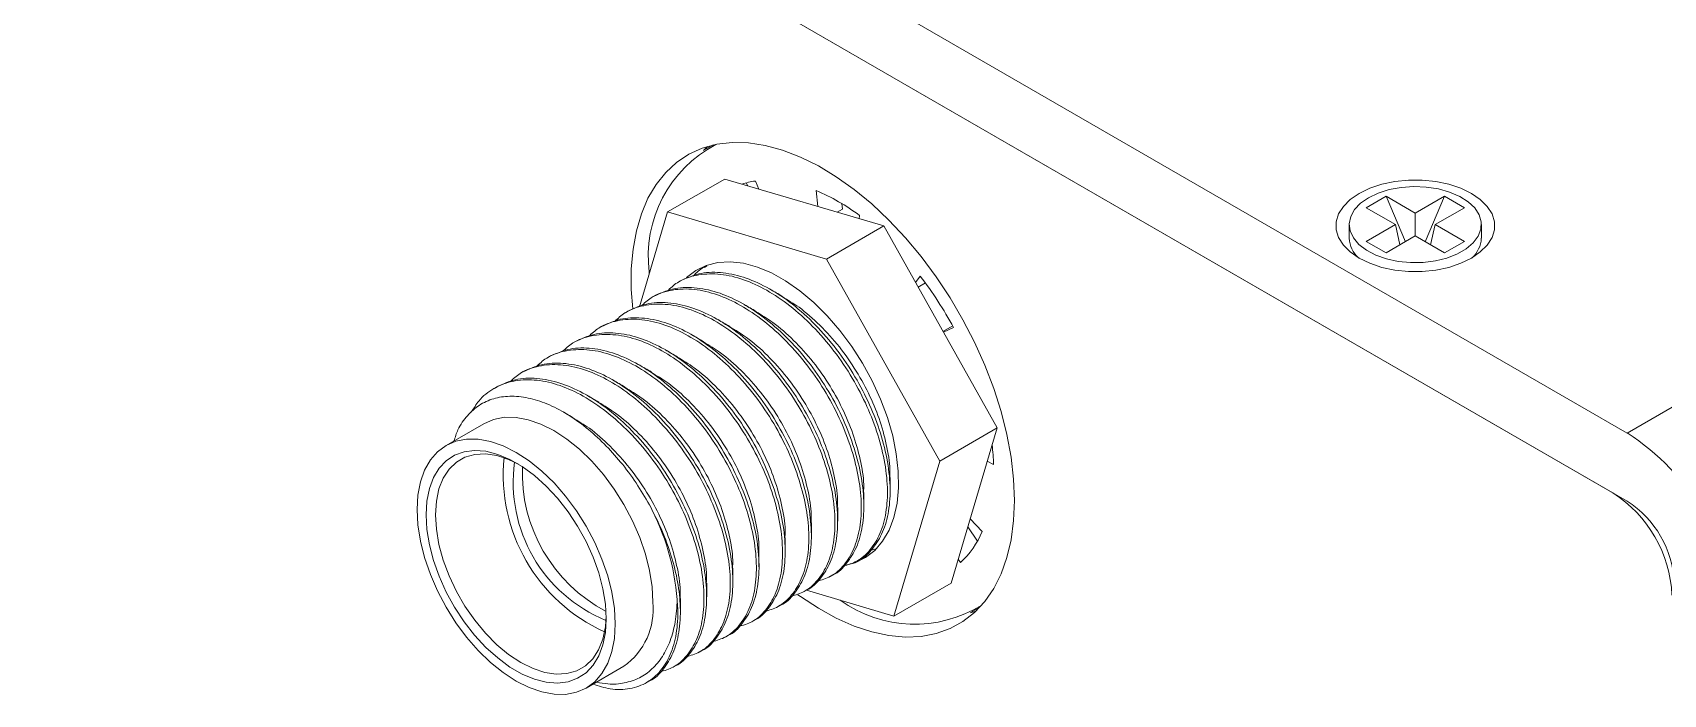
# Model space of a CAD drawing. Header units: inches. Extents: x 0.1 to 10.9, y 0 to 8.5.
# Drawn here: x 7.817 to 9.039, y 6.35 to 6.846 of the extents above; entities that cross this region are included whole.
import ezdxf

# ---------------------------------------------------------------- set-up
doc = ezdxf.new("R2010")
doc.units = ezdxf.units.IN
doc.header["$MEASUREMENT"] = 0

msp = doc.modelspace()

# ---------------------------------------------------------------- linework, layer by layer
at = {"color": 7, "linetype": 'Continuous', "lineweight": 0}
for p, q in [((9.0115, 6.5462), (7.8059, 7.2422)), ((7.8059, 7.1912), (9.0115, 6.4952)), ((7.8165, 7.1851), (9.0009, 6.5013)), ((9.0115, 6.5462), (9.8954, 7.0565)), ((8.3223, 6.761), (8.3193, 6.7579)), ((8.3265, 6.7621), (8.32, 6.7584)), ((8.2923, 6.7119), (8.3352, 6.7366)), ((8.4544, 6.7014), (8.3352, 6.7366)), ((8.3582, 6.7351), (8.3607, 6.7291)), ((8.3526, 6.7315), (8.3512, 6.7337)), ((8.4051, 6.7159), (8.4038, 6.728)), ((8.816, 6.7151), (8.8309, 6.7237)), ((8.8309, 6.7237), (8.8528, 6.711)), ((8.8309, 6.7237), (8.8454, 6.6896)), ((8.8528, 6.711), (8.8747, 6.7237)), ((8.8747, 6.7237), (8.8601, 6.6896)), ((8.8747, 6.7237), (8.8896, 6.7151)), ((8.2923, 6.7119), (8.2713, 6.6408)), ((8.4116, 6.6766), (8.2923, 6.7119)), ((8.4195, 6.7117), (8.4235, 6.714)), ((8.4235, 6.714), (8.423, 6.7182)), ((8.8379, 6.7024), (8.816, 6.7151)), ((8.8528, 6.711), (8.8528, 6.6939)), ((8.8896, 6.7151), (8.8676, 6.7024)), ((8.4116, 6.6766), (8.4544, 6.7014)), ((8.4363, 6.7092), (8.436, 6.7068)), ((8.5393, 6.55), (8.4544, 6.7014)), ((8.8033, 6.7024), (8.8033, 6.6922)), ((8.816, 6.6898), (8.8379, 6.7024)), ((8.8412, 6.6872), (8.8379, 6.7024)), ((8.8643, 6.6872), (8.8676, 6.7024)), ((8.8676, 6.7024), (8.8896, 6.6898)), ((8.9023, 6.6922), (8.9023, 6.7024)), ((8.8309, 6.6812), (8.816, 6.6898)), ((8.8528, 6.6939), (8.8309, 6.6812)), ((8.8747, 6.6812), (8.8528, 6.6939)), ((8.8896, 6.6898), (8.8747, 6.6812)), ((8.4964, 6.5252), (8.4116, 6.6766)), ((8.2786, 6.6656), (8.2786, 6.6668)), ((8.3217, 6.6716), (8.3197, 6.6704)), ((8.4782, 6.6591), (8.4818, 6.6638)), ((8.2824, 6.6489), (8.2804, 6.6477)), ((8.302, 6.6602), (8.3, 6.6591)), ((8.4801, 6.6556), (8.4856, 6.6588)), ((8.2627, 6.6375), (8.2608, 6.6364)), ((8.2431, 6.6262), (8.2411, 6.6251)), ((8.4988, 6.6223), (8.5061, 6.6265)), ((8.5068, 6.6252), (8.4991, 6.6217)), ((8.2234, 6.6149), (8.2215, 6.6137)), ((8.2038, 6.6035), (8.2018, 6.6024)), ((8.1842, 6.5922), (8.1822, 6.591)), ((8.1645, 6.5808), (8.1626, 6.5797)), ((8.1547, 6.5532), (8.1264, 6.5369)), ((8.4964, 6.5252), (8.5393, 6.55)), ((8.5049, 6.4337), (8.5393, 6.55)), ((8.462, 6.409), (8.4964, 6.5252)), ((8.5366, 6.5225), (8.5319, 6.5251)), ((8.5191, 6.4818), (8.5282, 6.4723)), ((8.5247, 6.4652), (8.5174, 6.476)), ((8.4484, 6.4595), (8.4437, 6.4578)), ((8.4339, 6.45), (8.4358, 6.4511)), ((8.512, 6.4491), (8.5102, 6.4517)), ((8.4142, 6.4386), (8.4162, 6.4398)), ((8.462, 6.409), (8.5049, 6.4337)), ((8.3749, 6.416), (8.3769, 6.4171)), ((8.3946, 6.4273), (8.3965, 6.4284)), ((8.3964, 6.4283), (8.462, 6.409)), ((8.3553, 6.4046), (8.3573, 6.4057)), ((8.52, 6.412), (8.5265, 6.4157)), ((8.3357, 6.3933), (8.3376, 6.3944)), ((8.316, 6.3819), (8.318, 6.3831)), ((8.2314, 6.355), (8.2597, 6.3714)), ((8.2964, 6.3706), (8.2983, 6.3717)), ((8.2767, 6.3593), (8.2787, 6.3604))]:
    msp.add_line(p, q, dxfattribs=at)
at = {"color": 7, "linetype": 'Continuous', "lineweight": 0, "flags": 128}
for points in [[(8.5524, 6.4957), (8.5517, 6.5116), (8.5498, 6.5281), (8.5467, 6.545), (8.5424, 6.5623), (8.5369, 6.5796), (8.5302, 6.597), (8.5225, 6.6142), (8.5138, 6.6311), (8.5042, 6.6475), (8.4937, 6.6633), (8.4825, 6.6784), (8.4706, 6.6926), (8.4582, 6.7058), (8.4454, 6.7179), (8.4322, 6.7287), (8.4188, 6.7383), (8.4054, 6.7464), (8.3919, 6.7531), (8.3786, 6.7582), (8.3656, 6.7617), (8.353, 6.7637), (8.3408, 6.764), (8.3293, 6.7627), (8.3184, 6.7597), (8.3084, 6.7552), (8.2992, 6.7491), (8.291, 6.7416), (8.2838, 6.7326), (8.2777, 6.7222), (8.2728, 6.7106), (8.269, 6.6978), (8.2665, 6.684), (8.2652, 6.6692), (8.2652, 6.6537), (8.2663, 6.6394)], [(8.8107, 6.7258), (8.804, 6.7213), (8.7989, 6.7161), (8.7953, 6.7104), (8.7935, 6.7045), (8.7935, 6.6986), (8.7953, 6.6927), (8.7989, 6.687), (8.804, 6.6819), (8.8107, 6.6773), (8.8187, 6.6734), (8.8276, 6.6704), (8.8374, 6.6684), (8.8476, 6.6673), (8.858, 6.6673), (8.8682, 6.6684), (8.8779, 6.6704), (8.8869, 6.6734), (8.8949, 6.6773), (8.9015, 6.6819), (8.9067, 6.687), (8.9103, 6.6927), (8.9121, 6.6986), (8.9121, 6.7045), (8.9103, 6.7104), (8.9067, 6.7161), (8.9015, 6.7213), (8.8949, 6.7258), (8.8869, 6.7297), (8.8779, 6.7327), (8.8682, 6.7347), (8.858, 6.7358), (8.8476, 6.7358), (8.8374, 6.7347), (8.8276, 6.7327), (8.8187, 6.7297), (8.8107, 6.7258)], [(8.8178, 6.7226), (8.8118, 6.7184), (8.8073, 6.7137), (8.8044, 6.7085), (8.8033, 6.7031), (8.804, 6.6977), (8.8064, 6.6924), (8.8105, 6.6876), (8.8162, 6.6832), (8.8231, 6.6795), (8.8312, 6.6767), (8.84, 6.6748), (8.8493, 6.6739), (8.8587, 6.6741), (8.8679, 6.6752), (8.8765, 6.6773), (8.8843, 6.6804), (8.891, 6.6842), (8.8962, 6.6887), (8.8999, 6.6937), (8.9019, 6.699), (8.9022, 6.7045), (8.9006, 6.7098), (8.8973, 6.7149), (8.8924, 6.7195), (8.8861, 6.7236), (8.8785, 6.7268), (8.8701, 6.7292), (8.861, 6.7306), (8.8516, 6.731), (8.8423, 6.7303), (8.8333, 6.7287), (8.825, 6.7261), (8.8178, 6.7226)], [(8.4261, 6.4472), (8.4329, 6.449), (8.4408, 6.4528), (8.4477, 6.4582), (8.4536, 6.4651), (8.4584, 6.4733), (8.462, 6.4828), (8.4644, 6.4935), (8.4655, 6.5051), (8.4653, 6.5175), (8.4638, 6.5306), (8.4611, 6.5441), (8.4571, 6.5578), (8.452, 6.5716), (8.4457, 6.5852), (8.4385, 6.5985), (8.4304, 6.6111), (8.4215, 6.6231), (8.412, 6.6341), (8.4019, 6.6441), (8.3915, 6.6528), (8.3809, 6.6602), (8.3702, 6.6662), (8.3597, 6.6706), (8.3494, 6.6734), (8.3394, 6.6745), (8.3301, 6.674), (8.3214, 6.6718), (8.3135, 6.668), (8.3067, 6.6627)], [(8.2814, 6.4194), (8.2808, 6.431), (8.2789, 6.4431), (8.2758, 6.4555), (8.2715, 6.468), (8.2661, 6.4805), (8.2597, 6.4926), (8.2524, 6.5042), (8.2443, 6.5151), (8.2356, 6.5251), (8.2264, 6.534), (8.2169, 6.5417), (8.2072, 6.548), (8.1975, 6.5529), (8.188, 6.5562), (8.1788, 6.5579), (8.1701, 6.558), (8.162, 6.5564), (8.1547, 6.5532)], [(8.2532, 6.4031), (8.2525, 6.4147), (8.2506, 6.4268), (8.2475, 6.4392), (8.2432, 6.4517), (8.2378, 6.4642), (8.2314, 6.4763), (8.2241, 6.4879), (8.216, 6.4988), (8.2073, 6.5088), (8.1981, 6.5177), (8.1886, 6.5254), (8.1789, 6.5317), (8.1692, 6.5366), (8.1597, 6.5399), (8.1505, 6.5416), (8.1418, 6.5416), (8.1337, 6.5401), (8.1264, 6.5369), (8.12, 6.5322), (8.1146, 6.526), (8.1103, 6.5184), (8.1072, 6.5096), (8.1053, 6.4997), (8.1047, 6.4888), (8.1053, 6.4773), (8.1072, 6.4652), (8.1103, 6.4528), (8.1146, 6.4402), (8.12, 6.4278), (8.1264, 6.4157), (8.1337, 6.404), (8.1418, 6.3931), (8.1505, 6.3832), (8.1597, 6.3742), (8.1692, 6.3666), (8.1789, 6.3602), (8.1886, 6.3554), (8.1981, 6.3521), (8.2073, 6.3504), (8.216, 6.3503), (8.2241, 6.3519), (8.2314, 6.355), (8.2378, 6.3598), (8.2432, 6.366), (8.2475, 6.3736), (8.2506, 6.3824), (8.2525, 6.3923), (8.2532, 6.4031)], [(8.2464, 6.407), (8.2458, 6.3967), (8.2439, 6.3874), (8.2409, 6.3791), (8.2366, 6.3721), (8.2313, 6.3665), (8.225, 6.3624), (8.2179, 6.3598), (8.21, 6.3588), (8.2015, 6.3594), (8.1927, 6.3617), (8.1835, 6.3655), (8.1743, 6.3708), (8.1652, 6.3776), (8.1563, 6.3855), (8.1478, 6.3947), (8.14, 6.4047), (8.1328, 6.4156), (8.1265, 6.427), (8.1212, 6.4388), (8.117, 6.4507), (8.1139, 6.4625), (8.112, 6.474), (8.1114, 6.485), (8.112, 6.4952), (8.1139, 6.5045), (8.117, 6.5128), (8.1212, 6.5198), (8.1265, 6.5254), (8.1328, 6.5296), (8.14, 6.5322), (8.1478, 6.5331), (8.1563, 6.5325), (8.1652, 6.5302), (8.1743, 6.5264), (8.1835, 6.5211), (8.1927, 6.5144), (8.2015, 6.5064), (8.21, 6.4973), (8.2179, 6.4872), (8.225, 6.4764), (8.2313, 6.4649), (8.2366, 6.4532), (8.2409, 6.4413), (8.2439, 6.4295), (8.2458, 6.418), (8.2464, 6.407)], [(8.1807, 6.5229), (8.1733, 6.5264), (8.1644, 6.5293), (8.1559, 6.5306), (8.1479, 6.5301), (8.1405, 6.528), (8.1341, 6.5243), (8.1286, 6.519), (8.1242, 6.5123), (8.121, 6.5043), (8.1191, 6.4951), (8.1185, 6.485), (8.1191, 6.4741), (8.121, 6.4626), (8.1242, 6.4509), (8.1286, 6.4391), (8.1341, 6.4275), (8.1405, 6.4164), (8.1479, 6.4058), (8.1559, 6.3961), (8.1644, 6.3875), (8.1733, 6.3801), (8.1824, 6.3741), (8.1916, 6.3696), (8.2005, 6.3667), (8.209, 6.3654), (8.217, 6.3659), (8.2244, 6.368), (8.2308, 6.3717), (8.2363, 6.377), (8.2407, 6.3837), (8.2438, 6.3917), (8.2458, 6.4009), (8.2464, 6.4091)], [(8.3899, 6.425), (8.3919, 6.4236), (8.4054, 6.4148), (8.4188, 6.4074), (8.4322, 6.4015), (8.4454, 6.3971), (8.4582, 6.3944), (8.4706, 6.3932), (8.4825, 6.3937), (8.4937, 6.3959), (8.5042, 6.3996), (8.5138, 6.4049), (8.5225, 6.4117), (8.5302, 6.42), (8.5369, 6.4297), (8.5424, 6.4407), (8.5467, 6.4529), (8.5498, 6.4662), (8.5517, 6.4806), (8.5524, 6.4957)], [(8.5192, 6.4115), (8.522, 6.4122), (8.5234, 6.4126)]]:
    msp.add_lwpolyline(points, dxfattribs=at)
at = {"color": 7, "linetype": 'Continuous', "lineweight": 0}
for centre, radius, start, end in [((8.3724, 6.6787), 0.0945, 117.5636, 187.2552), ((8.3666, 6.6758), 0.0599, 98.0825, 108.0117), ((8.343, 6.5852), 0.1552, 53.0512, 66.9541), ((8.8238, 6.693), 0.0205, 182.2382, 228.8029), ((8.8813, 6.6932), 0.021, 311.7902, 357.1687), ((8.2578, 6.4916), 0.2825, 28.2342, 37.5495), ((8.9184, 6.4006), 0.1729, 2.6055, 57.3945), ((8.2981, 6.5148), 0.1289, 174.2375, 245.7571), ((8.359, 6.517), 0.1778, 1.7715, 6.5559), ((8.2884, 6.5092), 0.1117, 172.1677, 247.827), ((8.3009, 6.5164), 0.1174, 177.6915, 242.3031), ((8.1203, 6.4074), 0.1798, 4.4399, 28.2143), ((8.9496, 6.4206), 0.0956, 2.4763, 57.5237), ((8.9701, 6.4305), 0.0768, 2.6055, 57.3945), ((8.4666, 6.4983), 0.0669, 312.6917, 337.1069), ((8.2286, 6.4144), 0.0531, 305.8416, 5.4706), ((8.4775, 6.4986), 0.0957, 234.3779, 301.8075)]:
    msp.add_arc(centre, radius, start, end, dxfattribs=at)
for points, knots in [([(8.2921, 6.6525), (8.2945, 6.6548), (8.3007, 6.6605), (8.3136, 6.665), (8.3297, 6.6661), (8.347, 6.6626), (8.3645, 6.655), (8.3821, 6.6436), (8.3993, 6.6287), (8.4155, 6.6105), (8.4296, 6.5903), (8.441, 6.569), (8.4496, 6.5474), (8.4553, 6.5258), (8.4577, 6.505), (8.4566, 6.4862), (8.4522, 6.4705), (8.4446, 6.4582), (8.4353, 6.4497), (8.4275, 6.4475), (8.4241, 6.4464)], [0, 0, 0, 0, 0.038449, 0.096587, 0.155113, 0.212867, 0.268772, 0.324678, 0.382431, 0.440958, 0.499095, 0.555726, 0.611114, 0.668362, 0.726759, 0.785155, 0.842404, 0.897792, 0.954422, 1, 1, 1, 1]), ([(8.302, 6.6602), (8.3065, 6.6622), (8.3155, 6.6664), (8.3317, 6.6672), (8.3489, 6.6637), (8.3665, 6.6561), (8.3841, 6.6448), (8.4013, 6.6298), (8.4175, 6.6117), (8.4316, 6.5914), (8.443, 6.5702), (8.4516, 6.5485), (8.4573, 6.5269), (8.4597, 6.5061), (8.4586, 6.4874), (8.4542, 6.4716), (8.4465, 6.4596), (8.4402, 6.4527), (8.4359, 6.4512), (8.4358, 6.4512)], [0, 0, 0, 0, 0.061997, 0.125892, 0.188944, 0.249978, 0.311012, 0.374063, 0.437959, 0.50143, 0.563255, 0.623724, 0.686224, 0.749978, 0.813731, 0.876232, 0.936701, 0.998526, 1, 1, 1, 1]), ([(8.3117, 6.6639), (8.314, 6.6664), (8.3169, 6.6694), (8.3208, 6.6708), (8.3215, 6.6711)], [0, 0, 0, 0, 0.815975, 1, 1, 1, 1]), ([(8.2724, 6.6412), (8.2749, 6.6435), (8.2811, 6.6492), (8.294, 6.6537), (8.3101, 6.6548), (8.3273, 6.6512), (8.3449, 6.6437), (8.3625, 6.6323), (8.3797, 6.6173), (8.3959, 6.5992), (8.41, 6.579), (8.4214, 6.5577), (8.43, 6.536), (8.4357, 6.5144), (8.4381, 6.4937), (8.437, 6.4749), (8.4325, 6.4591), (8.425, 6.4469), (8.4157, 6.4384), (8.4079, 6.4361), (8.4044, 6.4351)], [0, 0, 0, 0, 0.038449, 0.096587, 0.155113, 0.212867, 0.268772, 0.324678, 0.382431, 0.440958, 0.499095, 0.555726, 0.611114, 0.668362, 0.726759, 0.785155, 0.842404, 0.897792, 0.954422, 1, 1, 1, 1]), ([(8.2824, 6.6488), (8.2868, 6.6509), (8.2959, 6.6551), (8.3121, 6.6558), (8.3293, 6.6524), (8.3469, 6.6448), (8.3644, 6.6334), (8.3817, 6.6184), (8.3978, 6.6003), (8.4119, 6.5801), (8.4234, 6.5588), (8.4319, 6.5372), (8.4376, 6.5156), (8.44, 6.4948), (8.4389, 6.4761), (8.4345, 6.4602), (8.4268, 6.4482), (8.4205, 6.4414), (8.4163, 6.4398), (8.4162, 6.4398)], [0, 0, 0, 0, 0.061997, 0.125892, 0.188944, 0.249978, 0.311012, 0.374063, 0.437959, 0.50143, 0.563255, 0.623724, 0.686224, 0.749978, 0.813731, 0.876232, 0.936701, 0.998526, 1, 1, 1, 1]), ([(8.3783, 6.6488), (8.3768, 6.6496), (8.3739, 6.6513), (8.3709, 6.653), (8.3694, 6.6539)], [0, 0, 0, 0, 0.499991, 1, 1, 1, 1]), ([(8.2528, 6.6299), (8.2552, 6.6321), (8.2614, 6.6379), (8.2743, 6.6423), (8.2904, 6.6434), (8.3077, 6.6399), (8.3252, 6.6323), (8.3428, 6.6209), (8.3601, 6.606), (8.3762, 6.5878), (8.3903, 6.5676), (8.4017, 6.5464), (8.4103, 6.5247), (8.416, 6.5031), (8.4184, 6.4823), (8.4173, 6.4636), (8.4129, 6.4478), (8.4053, 6.4355), (8.396, 6.4271), (8.3883, 6.4248), (8.3848, 6.4238)], [0, 0, 0, 0, 0.038449, 0.096587, 0.155113, 0.212867, 0.268772, 0.324678, 0.382431, 0.440958, 0.499095, 0.555726, 0.611114, 0.668362, 0.726759, 0.785155, 0.842404, 0.897792, 0.954422, 1, 1, 1, 1]), ([(8.2628, 6.6375), (8.2672, 6.6396), (8.2762, 6.6438), (8.2924, 6.6445), (8.3096, 6.6411), (8.3272, 6.6334), (8.3448, 6.6221), (8.362, 6.6071), (8.3782, 6.589), (8.3923, 6.5687), (8.4037, 6.5475), (8.4123, 6.5258), (8.418, 6.5042), (8.4204, 6.4834), (8.4193, 6.4647), (8.4149, 6.4489), (8.4072, 6.4369), (8.4009, 6.4301), (8.3966, 6.4285), (8.3965, 6.4285)], [0, 0, 0, 0, 0.061997, 0.125892, 0.188944, 0.249978, 0.311012, 0.374063, 0.437959, 0.50143, 0.563255, 0.623724, 0.686224, 0.749978, 0.813731, 0.876232, 0.936701, 0.998526, 1, 1, 1, 1]), ([(8.3586, 6.6374), (8.3572, 6.6383), (8.3542, 6.64), (8.3513, 6.6417), (8.3498, 6.6425)], [0, 0, 0, 0, 0.499993, 1, 1, 1, 1]), ([(8.3586, 6.6372), (8.3629, 6.6346), (8.3725, 6.6288), (8.3871, 6.6159), (8.4017, 6.5998), (8.4145, 6.5816), (8.4248, 6.5625), (8.4326, 6.543), (8.4376, 6.5238), (8.4398, 6.5097), (8.4393, 6.503), (8.4392, 6.5018)], [0, 0, 0, 0, 0.098866, 0.224476, 0.35177, 0.478216, 0.601383, 0.721846, 0.846359, 0.973369, 1, 1, 1, 1]), ([(8.3782, 6.6485), (8.3825, 6.646), (8.3921, 6.6402), (8.4068, 6.6273), (8.4214, 6.6111), (8.4341, 6.5929), (8.4444, 6.5739), (8.4523, 6.5544), (8.4572, 6.5351), (8.4594, 6.521), (8.459, 6.5143), (8.4589, 6.5131)], [0, 0, 0, 0, 0.09887, 0.22448, 0.351773, 0.478219, 0.601385, 0.721848, 0.84636, 0.97337, 1, 1, 1, 1]), ([(8.2331, 6.6185), (8.2356, 6.6208), (8.2418, 6.6265), (8.2547, 6.631), (8.2708, 6.6321), (8.288, 6.6286), (8.3056, 6.621), (8.3232, 6.6096), (8.3404, 6.5946), (8.3566, 6.5765), (8.3707, 6.5563), (8.3821, 6.535), (8.3907, 6.5133), (8.3964, 6.4918), (8.3988, 6.471), (8.3977, 6.4522), (8.3932, 6.4365), (8.3857, 6.4242), (8.3764, 6.4157), (8.3686, 6.4134), (8.3652, 6.4124)], [0, 0, 0, 0, 0.038449, 0.096587, 0.155113, 0.212867, 0.268772, 0.324678, 0.382431, 0.440958, 0.499095, 0.555726, 0.611114, 0.668362, 0.726759, 0.785155, 0.842404, 0.897792, 0.954422, 1, 1, 1, 1]), ([(8.2431, 6.6261), (8.2476, 6.6282), (8.2566, 6.6324), (8.2728, 6.6331), (8.29, 6.6297), (8.3076, 6.6221), (8.3251, 6.6107), (8.3424, 6.5958), (8.3585, 6.5776), (8.3726, 6.5574), (8.3841, 6.5362), (8.3927, 6.5145), (8.3983, 6.4929), (8.4007, 6.4721), (8.3996, 6.4534), (8.3952, 6.4375), (8.3875, 6.4255), (8.3812, 6.4187), (8.377, 6.4172), (8.3769, 6.4171)], [0, 0, 0, 0, 0.061997, 0.125892, 0.188944, 0.249978, 0.311012, 0.374063, 0.437959, 0.50143, 0.563255, 0.623724, 0.686224, 0.749978, 0.813731, 0.876232, 0.936701, 0.998526, 1, 1, 1, 1]), ([(8.339, 6.6261), (8.3375, 6.6269), (8.3346, 6.6286), (8.3316, 6.6303), (8.3302, 6.6312)], [0, 0, 0, 0, 0.499994, 1, 1, 1, 1]), ([(8.339, 6.6259), (8.3432, 6.6233), (8.3529, 6.6175), (8.3675, 6.6046), (8.3821, 6.5884), (8.3948, 6.5702), (8.4051, 6.5512), (8.413, 6.5317), (8.4179, 6.5125), (8.4202, 6.4984), (8.4197, 6.4916), (8.4196, 6.4905)], [0, 0, 0, 0, 0.098864, 0.224475, 0.351769, 0.478216, 0.601384, 0.721847, 0.84636, 0.973371, 1, 1, 1, 1]), ([(8.2135, 6.6072), (8.216, 6.6095), (8.2222, 6.6152), (8.2351, 6.6196), (8.2511, 6.6207), (8.2684, 6.6172), (8.286, 6.6096), (8.3035, 6.5983), (8.3208, 6.5833), (8.3369, 6.5652), (8.351, 6.5449), (8.3625, 6.5237), (8.3711, 6.502), (8.3767, 6.4804), (8.3791, 6.4596), (8.378, 6.4409), (8.3736, 6.4251), (8.3661, 6.4128), (8.3568, 6.4044), (8.349, 6.4021), (8.3455, 6.4011)], [0, 0, 0, 0, 0.038449, 0.096587, 0.155113, 0.212867, 0.268772, 0.324678, 0.382431, 0.440958, 0.499095, 0.555726, 0.611114, 0.668362, 0.726759, 0.785155, 0.842404, 0.897792, 0.954422, 1, 1, 1, 1]), ([(8.2235, 6.6148), (8.2279, 6.6169), (8.237, 6.6211), (8.2531, 6.6218), (8.2704, 6.6184), (8.2879, 6.6108), (8.3055, 6.5994), (8.3227, 6.5844), (8.3389, 6.5663), (8.353, 6.5461), (8.3644, 6.5248), (8.373, 6.5031), (8.3787, 6.4816), (8.3811, 6.4608), (8.38, 6.442), (8.3756, 6.4262), (8.3679, 6.4142), (8.3616, 6.4074), (8.3573, 6.4058), (8.3572, 6.4058)], [0, 0, 0, 0, 0.061997, 0.125892, 0.188944, 0.249978, 0.311012, 0.374063, 0.437959, 0.50143, 0.563255, 0.623724, 0.686224, 0.749978, 0.813731, 0.876232, 0.936701, 0.998526, 1, 1, 1, 1]), ([(8.3194, 6.6147), (8.3179, 6.6156), (8.3149, 6.6173), (8.312, 6.619), (8.3105, 6.6198)], [0, 0, 0, 0, 0.499993, 1, 1, 1, 1]), ([(8.3193, 6.6145), (8.3236, 6.612), (8.3332, 6.6061), (8.3478, 6.5933), (8.3624, 6.5771), (8.3752, 6.5589), (8.3855, 6.5398), (8.3933, 6.5203), (8.3983, 6.5011), (8.4005, 6.487), (8.4, 6.4803), (8.4, 6.4791)], [0, 0, 0, 0, 0.098865, 0.224476, 0.35177, 0.478217, 0.601384, 0.721847, 0.84636, 0.97337, 1, 1, 1, 1]), ([(8.1938, 6.5958), (8.1963, 6.5981), (8.2025, 6.6038), (8.2154, 6.6083), (8.2315, 6.6094), (8.2488, 6.6059), (8.2663, 6.5983), (8.2839, 6.5869), (8.3011, 6.572), (8.3173, 6.5538), (8.3314, 6.5336), (8.3428, 6.5123), (8.3514, 6.4907), (8.3571, 6.4691), (8.3595, 6.4483), (8.3584, 6.4296), (8.354, 6.4138), (8.3464, 6.4015), (8.3371, 6.393), (8.3293, 6.3908), (8.3259, 6.3898)], [0, 0, 0, 0, 0.038449, 0.096587, 0.155113, 0.212867, 0.268772, 0.324678, 0.382431, 0.440958, 0.499095, 0.555726, 0.611114, 0.668362, 0.726759, 0.785155, 0.842404, 0.897792, 0.954422, 1, 1, 1, 1]), ([(8.2038, 6.6035), (8.2083, 6.6055), (8.2173, 6.6097), (8.2335, 6.6105), (8.2507, 6.607), (8.2683, 6.5994), (8.2858, 6.5881), (8.3031, 6.5731), (8.3193, 6.555), (8.3334, 6.5347), (8.3448, 6.5135), (8.3534, 6.4918), (8.3591, 6.4702), (8.3615, 6.4494), (8.3603, 6.4307), (8.356, 6.4149), (8.3483, 6.4029), (8.342, 6.396), (8.3377, 6.3945), (8.3376, 6.3945)], [0, 0, 0, 0, 0.061997, 0.125892, 0.188944, 0.249978, 0.311012, 0.374063, 0.437959, 0.50143, 0.563255, 0.623724, 0.686224, 0.749978, 0.813731, 0.876232, 0.936701, 0.998526, 1, 1, 1, 1]), ([(8.2997, 6.6034), (8.2982, 6.6042), (8.2953, 6.6059), (8.2923, 6.6077), (8.2909, 6.6085)], [0, 0, 0, 0, 0.4999957, 1, 1, 1, 1]), ([(8.2997, 6.6032), (8.3039, 6.6006), (8.3136, 6.5948), (8.3282, 6.5819), (8.3428, 6.5657), (8.3555, 6.5476), (8.3659, 6.5285), (8.3737, 6.509), (8.3787, 6.4898), (8.3809, 6.4757), (8.3804, 6.469), (8.3803, 6.4678)], [0, 0, 0, 0, 0.098865, 0.224476, 0.35177, 0.478217, 0.601384, 0.721847, 0.84636, 0.97337, 1, 1, 1, 1]), ([(8.1742, 6.5845), (8.1767, 6.5868), (8.1829, 6.5925), (8.1958, 6.597), (8.2118, 6.5981), (8.2291, 6.5946), (8.2467, 6.587), (8.2642, 6.5756), (8.2815, 6.5606), (8.2976, 6.5425), (8.3118, 6.5223), (8.3232, 6.501), (8.3318, 6.4793), (8.3375, 6.4577), (8.3399, 6.437), (8.3388, 6.4182), (8.3343, 6.4025), (8.3268, 6.3902), (8.3175, 6.3817), (8.3097, 6.3794), (8.3062, 6.3784)], [0, 0, 0, 0, 0.038449, 0.096587, 0.155113, 0.212867, 0.268772, 0.324678, 0.382431, 0.440958, 0.499095, 0.555726, 0.611114, 0.668362, 0.726759, 0.785155, 0.842404, 0.897792, 0.954422, 1, 1, 1, 1]), ([(8.1842, 6.5921), (8.1886, 6.5942), (8.1977, 6.5984), (8.2139, 6.5991), (8.2311, 6.5957), (8.2486, 6.5881), (8.2662, 6.5767), (8.2835, 6.5618), (8.2996, 6.5436), (8.3137, 6.5234), (8.3251, 6.5021), (8.3337, 6.4805), (8.3394, 6.4589), (8.3418, 6.4381), (8.3407, 6.4194), (8.3363, 6.4035), (8.3286, 6.3915), (8.3223, 6.3847), (8.318, 6.3832), (8.3179, 6.3831)], [0, 0, 0, 0, 0.061997, 0.125892, 0.188944, 0.249978, 0.311012, 0.374063, 0.437959, 0.50143, 0.563255, 0.623724, 0.686224, 0.749978, 0.813731, 0.876232, 0.936701, 0.998526, 1, 1, 1, 1]), ([(8.2801, 6.5921), (8.2786, 6.5929), (8.2757, 6.5946), (8.2727, 6.5963), (8.2712, 6.5972)], [0, 0, 0, 0, 0.499994, 1, 1, 1, 1]), ([(8.28, 6.5918), (8.2843, 6.5893), (8.2939, 6.5835), (8.3085, 6.5706), (8.3231, 6.5544), (8.3359, 6.5362), (8.3462, 6.5172), (8.354, 6.4977), (8.359, 6.4784), (8.3612, 6.4643), (8.3608, 6.4576), (8.3607, 6.4565)], [0, 0, 0, 0, 0.098865, 0.224476, 0.35177, 0.478217, 0.601384, 0.721847, 0.84636, 0.97337, 1, 1, 1, 1]), ([(8.1454, 6.5619), (8.1472, 6.5648), (8.1516, 6.5722), (8.162, 6.5802), (8.176, 6.5857), (8.1922, 6.5867), (8.2095, 6.5832), (8.227, 6.5756), (8.2446, 6.5642), (8.2619, 6.5493), (8.278, 6.5312), (8.2921, 6.5109), (8.3035, 6.4897), (8.3121, 6.468), (8.3178, 6.4464), (8.3202, 6.4256), (8.3191, 6.4069), (8.3147, 6.3911), (8.3071, 6.3788), (8.2978, 6.3704), (8.2901, 6.3681), (8.2866, 6.3671)], [0, 0, 0, 0, 0.03426, 0.087973, 0.143117, 0.198629, 0.253408, 0.306434, 0.35946, 0.414239, 0.469751, 0.524894, 0.578608, 0.631143, 0.685443, 0.740832, 0.796221, 0.850521, 0.903056, 0.95677, 1, 1, 1, 1]), ([(8.1645, 6.5808), (8.169, 6.5829), (8.178, 6.5871), (8.1942, 6.5878), (8.2114, 6.5844), (8.229, 6.5768), (8.2466, 6.5654), (8.2638, 6.5504), (8.28, 6.5323), (8.2941, 6.5121), (8.3055, 6.4908), (8.3141, 6.4691), (8.3198, 6.4475), (8.3222, 6.4268), (8.3211, 6.408), (8.3167, 6.3922), (8.309, 6.3802), (8.3027, 6.3734), (8.2984, 6.3718), (8.2983, 6.3718)], [0, 0, 0, 0, 0.061997, 0.125892, 0.188944, 0.249978, 0.311012, 0.374063, 0.437959, 0.50143, 0.563255, 0.623724, 0.686224, 0.749978, 0.813731, 0.876232, 0.936701, 0.998526, 1, 1, 1, 1]), ([(8.2604, 6.5807), (8.259, 6.5816), (8.256, 6.5833), (8.2531, 6.585), (8.2516, 6.5858)], [0, 0, 0, 0, 0.499994, 1, 1, 1, 1]), ([(8.2604, 6.5805), (8.2646, 6.5779), (8.2743, 6.5721), (8.2889, 6.5592), (8.3035, 6.5431), (8.3163, 6.5249), (8.3266, 6.5058), (8.3344, 6.4863), (8.3394, 6.4671), (8.3416, 6.453), (8.3411, 6.4463), (8.341, 6.4451)], [0, 0, 0, 0, 0.098865, 0.224475, 0.35177, 0.478216, 0.601384, 0.721847, 0.84636, 0.97337, 1, 1, 1, 1]), ([(8.2788, 6.4924), (8.2755, 6.4979), (8.269, 6.5091), (8.2575, 6.5245), (8.2449, 6.5385), (8.2313, 6.5507), (8.2168, 6.561), (8.2021, 6.5685), (8.1876, 6.573), (8.1741, 6.5743), (8.1618, 6.5724), (8.151, 6.5675), (8.142, 6.5595), (8.1356, 6.5504), (8.1332, 6.5431), (8.1323, 6.5403)], [0, 0, 0, 0, 0.075608, 0.153137, 0.228746, 0.306275, 0.386808, 0.469698, 0.54955, 0.631814, 0.710127, 0.790711, 0.869018, 0.949608, 1, 1, 1, 1]), ([(8.2408, 6.5694), (8.2393, 6.5702), (8.2364, 6.5719), (8.2334, 6.5736), (8.2319, 6.5745)], [0, 0, 0, 0, 0.499993, 1, 1, 1, 1]), ([(8.2408, 6.5692), (8.245, 6.5666), (8.2546, 6.5608), (8.2693, 6.5479), (8.2839, 6.5317), (8.2966, 6.5135), (8.3069, 6.4945), (8.3148, 6.475), (8.3197, 6.4558), (8.3219, 6.4417), (8.3215, 6.4349), (8.3214, 6.4338)], [0, 0, 0, 0, 0.098864, 0.224474, 0.351769, 0.478216, 0.601383, 0.721846, 0.846359, 0.97337, 1, 1, 1, 1]), ([(8.2212, 6.558), (8.2197, 6.5589), (8.2174, 6.5602), (8.2151, 6.5615), (8.2143, 6.562)], [0, 0, 0, 0, 0.648707, 1, 1, 1, 1]), ([(8.2211, 6.5578), (8.2254, 6.5553), (8.235, 6.5495), (8.2496, 6.5366), (8.2642, 6.5204), (8.277, 6.5022), (8.2873, 6.4832), (8.2951, 6.4637), (8.3001, 6.4444), (8.3023, 6.4303), (8.3018, 6.4236), (8.3018, 6.4224)], [0, 0, 0, 0, 0.098862, 0.224473, 0.351768, 0.478215, 0.601382, 0.721846, 0.846359, 0.97337, 1, 1, 1, 1]), ([(8.4591, 6.5027), (8.4591, 6.5044), (8.4591, 6.5078), (8.4592, 6.5112), (8.4592, 6.5129)], [0, 0, 0, 0, 0.500012, 1, 1, 1, 1]), ([(8.2788, 6.4924), (8.282, 6.4861), (8.2886, 6.4734), (8.2956, 6.4537), (8.3004, 6.4343), (8.3025, 6.4148), (8.3014, 6.3967), (8.297, 6.3808), (8.2893, 6.3688), (8.283, 6.362), (8.2788, 6.3605), (8.2787, 6.3604)], [0, 0, 0, 0, 0.116441, 0.232394, 0.352091, 0.473761, 0.607947, 0.739496, 0.86677, 0.996898, 1, 1, 1, 1]), ([(8.4199, 6.4801), (8.4199, 6.4818), (8.4199, 6.4851), (8.4199, 6.4886), (8.4199, 6.4903)], [0, 0, 0, 0, 0.500011, 1, 1, 1, 1]), ([(8.4395, 6.4914), (8.4395, 6.4931), (8.4395, 6.4965), (8.4395, 6.4999), (8.4395, 6.5016)], [0, 0, 0, 0, 0.500011, 1, 1, 1, 1]), ([(8.4002, 6.4687), (8.4002, 6.4704), (8.4002, 6.4738), (8.4002, 6.4772), (8.4002, 6.4789)], [0, 0, 0, 0, 0.500011, 1, 1, 1, 1]), ([(8.3806, 6.4574), (8.3806, 6.4591), (8.3806, 6.4625), (8.3806, 6.4659), (8.3806, 6.4676)], [0, 0, 0, 0, 0.50001, 1, 1, 1, 1]), ([(8.3609, 6.446), (8.3609, 6.4477), (8.3609, 6.4511), (8.3609, 6.4545), (8.3609, 6.4563)], [0, 0, 0, 0, 0.500011, 1, 1, 1, 1]), ([(8.3413, 6.4347), (8.3413, 6.4364), (8.3413, 6.4398), (8.3413, 6.4432), (8.3413, 6.4449)], [0, 0, 0, 0, 0.500011, 1, 1, 1, 1]), ([(8.3217, 6.4234), (8.3217, 6.4251), (8.3217, 6.4285), (8.3217, 6.4319), (8.3217, 6.4336)], [0, 0, 0, 0, 0.500011, 1, 1, 1, 1]), ([(8.2996, 6.4213), (8.2997, 6.4191), (8.3004, 6.4101), (8.2994, 6.3955), (8.295, 6.3798), (8.2875, 6.3674), (8.2773, 6.3586), (8.2645, 6.354), (8.2506, 6.3535), (8.2408, 6.3565), (8.2364, 6.3579)], [0, 0, 0, 0, 0.047174, 0.189439, 0.328909, 0.463845, 0.601808, 0.743443, 0.886026, 1, 1, 1, 1]), ([(8.2391, 6.3595), (8.242, 6.3589), (8.2493, 6.3575), (8.2603, 6.3585), (8.2715, 6.3622), (8.2811, 6.369), (8.2889, 6.3783), (8.2947, 6.3903), (8.2986, 6.4045), (8.2993, 6.4156), (8.2996, 6.4213)], [0, 0, 0, 0, 0.083093, 0.210153, 0.340898, 0.467964, 0.598655, 0.727892, 0.860546, 1, 1, 1, 1]), ([(8.302, 6.412), (8.302, 6.4137), (8.302, 6.4171), (8.302, 6.4205), (8.302, 6.4222)], [0, 0, 0, 0, 0.5000095, 1, 1, 1, 1])]:
    msp.add_open_spline(points, degree=3, knots=knots, dxfattribs=at)

doc.saveas('drawing.dxf')
